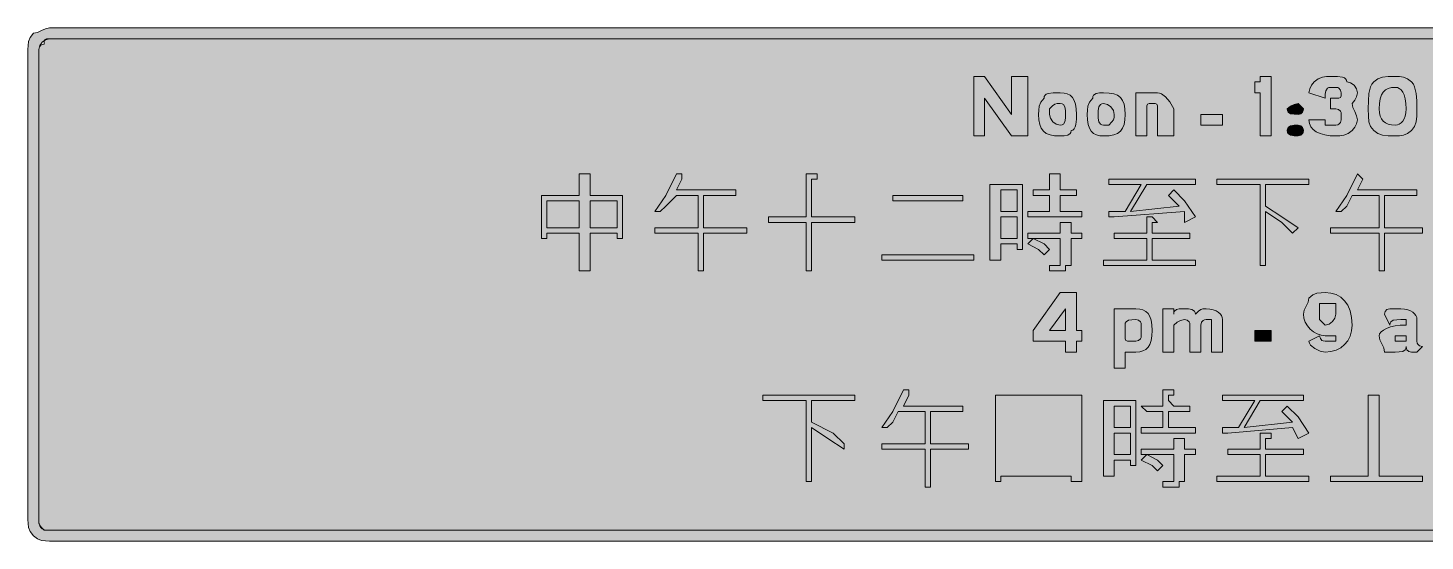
# Model space of a CAD drawing. Header units: metres. Extents: x 10 to 558, y 78 to 192.
# Drawn here: x 9.8 to 320, y 77.8 to 191.8 of the extents above; entities that cross this region are included whole.
import ezdxf

# ---------------------------------------------------------------- set-up
doc = ezdxf.new("R2010")
doc.units = ezdxf.units.M
doc.layers.add('FILL_BLACK_000000', color=7, linetype='Continuous', true_color=0x000000)
doc.layers.add('FILL_WHITE_FFFFFF', color=7, linetype='Continuous', true_color=0xffffff)

msp = doc.modelspace()

# ---------------------------------------------------------------- hatches: boundary and pattern name
at = {"layer": 'FILL_BLACK_000000', "true_color": 0x000000}
h = msp.add_hatch(color=7, dxfattribs=at)
h.dxf.hatch_style = 1
h.paths.add_polyline_path([(554.25, 191.57), (555.15, 191.16), (556.05, 190.75), (556.95, 190.56), (557.14, 189.66), (557.55, 188.76), (557.96, 187.86), (558.15, 186.96), (558.15, 82.56), (557.96, 81.66), (557.55, 80.76), (557.14, 79.86), (556.95, 78.96), (556.05, 78.27), (555.15, 77.91), (554.25, 77.78), (553.35, 77.76), (14.55, 77.76), (13.65, 77.78), (12.75, 77.91), (11.85, 78.27), (10.95, 78.96), (10.26, 79.86), (9.9, 80.76), (9.77, 81.66), (9.75, 82.56), (9.75, 186.96), (9.77, 187.86), (9.9, 188.76), (10.26, 189.66), (10.95, 190.56), (11.85, 190.75), (12.75, 191.16), (13.65, 191.57), (14.55, 191.76), (553.35, 191.76), (554.25, 191.57)])
h.paths.add_polyline_path([(12.9, 188.61), (12.36, 187.84), (12.15, 186.96), (12.15, 82.56), (12.17, 81.85), (12.3, 81.36), (12.66, 80.87), (13.35, 80.16), (14.55, 80.16), (553.35, 80.16), (554.55, 80.16), (555.24, 80.87), (555.6, 81.36), (555.73, 81.85), (555.75, 82.56), (555.75, 186.96), (555.6, 187.56), (555.24, 187.97), (554.95, 188.11), (554.55, 188.16), (554.55, 189.36), (553.35, 189.36), (14.55, 189.36), (13.67, 189.15), (12.9, 188.61)], flags=16)
h = msp.add_hatch(color=7, dxfattribs=at)
h.dxf.hatch_style = 1
h.paths.add_polyline_path([(228.15, 180.96), (231.75, 180.96), (231.75, 167.76), (228.15, 167.76), (222.15, 176.16), (222.15, 167.76), (219.75, 167.76), (219.75, 180.96), (222.15, 180.96), (228.15, 172.56), (228.15, 180.96)])
h = msp.add_hatch(color=7, dxfattribs=at)
h.dxf.hatch_style = 1
h.paths.add_polyline_path([(283.35, 167.76), (283.35, 177.36), (282.15, 177.36), (282.15, 179.76), (283.35, 179.76), (283.35, 180.96), (285.75, 180.96), (285.75, 167.76), (283.35, 167.76)])
h = msp.add_hatch(color=7, dxfattribs=at)
h.dxf.hatch_style = 1
h.paths.add_polyline_path([(300.15, 176.16), (300.84, 176.18), (301.2, 176.31), (301.33, 176.67), (301.35, 177.36), (301.2, 177.96), (300.84, 178.37), (300.55, 178.51), (300.15, 178.56), (298.95, 178.56), (298.55, 178.51), (298.26, 178.35), (297.9, 177.81), (297.77, 177.04), (297.75, 176.16), (294.15, 177.36), (294.34, 178.24), (294.75, 179.01), (295.35, 179.76), (296.25, 180.45), (297.15, 180.81), (298.05, 180.94), (298.95, 180.96), (300.52, 180.94), (301.65, 180.81), (302.04, 180.67), (302.32, 180.45), (302.49, 180.16), (302.55, 179.76), (303.43, 179.55), (304.2, 179.01), (304.74, 178.24), (304.95, 177.36), (304.76, 176.48), (304.35, 175.71), (303.75, 174.96), (303.94, 174.06), (304.35, 173.16), (304.76, 172.26), (304.95, 171.36), (304.76, 170.48), (304.35, 169.71), (303.75, 168.96), (302.85, 168.27), (301.95, 167.91), (301.05, 167.78), (300.15, 167.76), (298.86, 167.82), (297.69, 167.98), (296.67, 168.27), (295.8, 168.66), (295.1, 169.17), (294.58, 169.78), (294.26, 170.52), (294.15, 171.36), (297.75, 171.36), (297.75, 170.16), (300.15, 170.16), (300.55, 170.21), (300.84, 170.35), (301.2, 170.76), (301.35, 171.36), (301.35, 172.56), (301.3, 172.96), (301.16, 173.25), (300.75, 173.61), (300.15, 173.76), (298.95, 173.76), (298.95, 176.16), (300.15, 176.16)])
h = msp.add_hatch(color=7, dxfattribs=at)
h.dxf.hatch_style = 1
h.paths.add_polyline_path([(318, 170.91), (317.64, 169.88), (316.95, 168.96), (316.05, 168.27), (315.15, 167.91), (314.25, 167.78), (313.35, 167.76), (311.76, 167.78), (310.5, 167.91), (309.47, 168.27), (308.55, 168.96), (307.86, 169.88), (307.5, 170.91), (307.37, 172.17), (307.35, 173.76), (307.37, 175.54), (307.5, 177.21), (307.86, 178.65), (308.15, 179.26), (308.55, 179.76), (309.47, 180.45), (310.5, 180.81), (311.76, 180.94), (313.35, 180.96), (314.25, 180.94), (315.15, 180.81), (316.05, 180.45), (316.95, 179.76), (317.35, 179.26), (317.64, 178.65), (318, 177.21), (318.13, 175.54), (318.15, 173.76), (318.13, 172.17), (318, 170.91)])
h.paths.add_polyline_path([(314.23, 170.38), (314.64, 170.67), (315, 171.06), (315.31, 171.57), (315.54, 172.18), (315.7, 172.92), (315.75, 173.76), (315.7, 175), (315.54, 176.03), (315.31, 176.86), (315, 177.51), (314.64, 177.99), (314.23, 178.32), (313.8, 178.5), (313.35, 178.56), (312.51, 178.5), (311.77, 178.32), (311.16, 177.99), (310.65, 177.51), (310.26, 176.86), (309.97, 176.03), (309.81, 175), (309.75, 173.76), (309.81, 172.92), (309.97, 172.18), (310.26, 171.57), (310.65, 171.06), (311.16, 170.67), (311.77, 170.38), (312.51, 170.22), (313.35, 170.16), (313.8, 170.22), (314.23, 170.38)], flags=16)
h = msp.add_hatch(color=7, dxfattribs=at)
h.dxf.hatch_style = 1
h.paths.add_polyline_path([(242.4, 170.31), (242.26, 169.78), (242.04, 169.35), (241.75, 169.07), (241.35, 168.96), (241.3, 168.56), (241.14, 168.27), (240.6, 167.91), (239.83, 167.78), (238.95, 167.76), (237.71, 167.82), (236.68, 168), (235.85, 168.33), (235.2, 168.81), (234.72, 169.46), (234.39, 170.29), (234.21, 171.32), (234.15, 172.56), (234.17, 173.46), (234.3, 174.36), (234.66, 175.26), (235.35, 176.16), (235.41, 176.56), (235.57, 176.85), (235.86, 177.07), (236.25, 177.21), (237.37, 177.34), (238.95, 177.36), (239.79, 177.3), (240.52, 177.12), (241.14, 176.79), (241.65, 176.31), (242.04, 175.66), (242.32, 174.83), (242.49, 173.8), (242.55, 172.56), (242.53, 171.49), (242.4, 170.31)])
h.paths.add_polyline_path([(237.3, 170.91), (238.07, 170.37), (238.95, 170.16), (239.35, 170.21), (239.64, 170.37), (240, 170.91), (240.13, 171.68), (240.15, 172.56), (240.13, 173.44), (240, 174.21), (239.64, 174.75), (239.35, 174.91), (238.95, 174.96), (238.24, 174.94), (237.75, 174.81), (237.26, 174.45), (236.55, 173.76), (236.55, 172.56), (236.76, 171.68), (237.3, 170.91)], flags=16)
h = msp.add_hatch(color=7, dxfattribs=at)
h.dxf.hatch_style = 1
h.paths.add_polyline_path([(253.11, 170.29), (252.78, 169.46), (252.3, 168.81), (251.65, 168.33), (250.82, 168), (249.79, 167.82), (248.55, 167.76), (247.71, 167.82), (246.97, 168), (246.36, 168.33), (245.85, 168.81), (245.46, 169.46), (245.17, 170.29), (245.01, 171.32), (244.95, 172.56), (244.97, 173.46), (245.1, 174.36), (245.46, 175.26), (246.15, 176.16), (246.2, 176.56), (246.36, 176.85), (246.9, 177.21), (247.67, 177.34), (248.55, 177.36), (249.79, 177.3), (250.82, 177.12), (251.65, 176.79), (252.3, 176.31), (252.78, 175.66), (253.11, 174.83), (253.29, 173.8), (253.35, 172.56), (253.29, 171.32), (253.11, 170.29)])
h.paths.add_polyline_path([(250.2, 174.21), (249.43, 174.75), (248.55, 174.96), (248.15, 174.91), (247.86, 174.75), (247.5, 174.21), (247.37, 173.44), (247.35, 172.56), (247.37, 171.68), (247.5, 170.91), (247.86, 170.37), (248.15, 170.21), (248.55, 170.16), (249.75, 170.16), (250.44, 170.87), (250.8, 171.36), (250.93, 171.85), (250.95, 172.56), (250.74, 173.44), (250.2, 174.21)], flags=16)
h = msp.add_hatch(color=7, dxfattribs=at)
h.dxf.hatch_style = 1
h.paths.add_polyline_path([(258.15, 177.36), (260.55, 177.36), (261, 177.3), (261.45, 177.13), (262.35, 176.46), (263.25, 175.33), (264.15, 173.76), (264.15, 167.76), (260.55, 167.76), (260.55, 173.76), (260.53, 174.45), (260.4, 174.81), (260.04, 174.94), (259.35, 174.96), (258.66, 174.94), (258.3, 174.81), (258.17, 174.45), (258.15, 173.76), (258.15, 167.76), (255.75, 167.76), (255.75, 177.36), (258.15, 177.36)])
h = msp.add_hatch(color=7, dxfattribs=at)
h.dxf.hatch_style = 1
h.paths.add_polyline_path([(292.9, 173.36), (292.76, 173.07), (292.35, 172.71), (291.75, 172.56), (290.87, 172.58), (290.1, 172.71), (289.56, 173.07), (289.4, 173.36), (289.35, 173.76), (290.1, 174.36), (290.87, 174.77), (291.75, 174.96), (292.95, 173.76), (292.9, 173.36)])
h = msp.add_hatch(color=7, dxfattribs=at)
h.dxf.hatch_style = 1
h.paths.add_polyline_path([(274.95, 172.56), (274.95, 170.16), (270.15, 170.16), (270.15, 172.56), (274.95, 172.56)])
h = msp.add_hatch(color=7, dxfattribs=at)
h.dxf.hatch_style = 1
h.paths.add_polyline_path([(292.9, 168.56), (292.76, 168.27), (292.35, 167.91), (291.75, 167.76), (290.87, 167.78), (290.1, 167.91), (289.56, 168.27), (289.4, 168.56), (289.35, 168.96), (289.4, 169.36), (289.56, 169.65), (290.1, 170.01), (290.87, 170.14), (291.75, 170.16), (292.35, 170.01), (292.76, 169.65), (292.9, 169.36), (292.95, 168.96), (292.9, 168.56)])
h = msp.add_hatch(color=7, dxfattribs=at)
h.dxf.hatch_style = 1
h.paths.add_polyline_path([(132.15, 146.16), (124.95, 146.16), (124.95, 144.96), (123.75, 144.96), (123.75, 154.56), (132.15, 154.56), (132.15, 159.36), (133.35, 159.36), (134.55, 159.36), (134.55, 154.56), (141.75, 154.56), (141.75, 144.96), (140.55, 144.96), (140.55, 146.16), (134.55, 146.16), (134.55, 137.76), (132.15, 137.76), (132.15, 146.16)])
h.paths.add_polyline_path([(124.95, 147.36), (132.15, 147.36), (132.15, 153.36), (124.95, 153.36), (124.95, 147.36)], flags=16)
h.paths.add_polyline_path([(140.55, 147.36), (140.55, 153.36), (134.55, 153.36), (134.55, 147.36), (140.55, 147.36)], flags=16)
h = msp.add_hatch(color=7, dxfattribs=at)
h.dxf.hatch_style = 1
h.paths.add_polyline_path([(166.95, 154.56), (159.75, 154.56), (159.75, 147.36), (169.35, 147.36), (169.35, 146.16), (159.75, 146.16), (159.75, 137.76), (158.55, 137.76), (158.55, 146.16), (148.95, 146.16), (148.95, 147.36), (158.55, 147.36), (158.55, 154.56), (153.75, 154.56), (151.35, 152.16), (150.15, 150.96), (148.95, 150.96), (151.35, 154.56), (153.75, 159.36), (154.95, 159.36), (154.95, 158.16), (153.75, 155.76), (166.95, 155.76), (166.95, 154.56)])
h = msp.add_hatch(color=7, dxfattribs=at)
h.dxf.hatch_style = 1
h.paths.add_polyline_path([(183.75, 148.56), (183.75, 137.76), (182.55, 137.76), (182.55, 148.56), (174.15, 148.56), (174.15, 149.76), (182.55, 149.76), (182.55, 159.36), (184.95, 159.36), (184.95, 158.16), (183.75, 158.16), (183.75, 149.76), (193.35, 149.76), (193.35, 148.56), (183.75, 148.56)])
h = msp.add_hatch(color=7, dxfattribs=at)
h.dxf.hatch_style = 1
h.paths.add_polyline_path([(243.75, 149.76), (231.75, 149.76), (231.75, 150.96), (236.55, 150.96), (236.55, 154.56), (232.95, 154.56), (232.95, 155.76), (236.55, 155.76), (236.55, 159.36), (237.75, 159.36), (238.95, 159.36), (238.95, 158.16), (238.95, 155.76), (242.55, 155.76), (242.55, 154.56), (238.95, 154.56), (238.95, 150.96), (243.75, 150.96), (243.75, 149.76)])
h = msp.add_hatch(color=7, dxfattribs=at)
h.dxf.hatch_style = 1
h.paths.add_polyline_path([(318.15, 154.56), (310.95, 154.56), (310.95, 147.36), (319.35, 147.36), (319.35, 146.16), (310.95, 146.16), (310.95, 137.76), (309.75, 137.76), (309.75, 146.16), (298.95, 146.16), (298.95, 147.36), (309.75, 147.36), (309.75, 154.56), (303.75, 154.56), (302.55, 152.16), (301.35, 150.96), (300.15, 150.96), (302.55, 154.56), (304.95, 159.36), (306.15, 158.16), (304.95, 155.76), (318.15, 155.76), (318.15, 154.56)])
h = msp.add_hatch(color=7, dxfattribs=at)
h.dxf.hatch_style = 1
h.paths.add_polyline_path([(230.55, 142.56), (229.35, 142.56), (229.35, 143.76), (228.15, 143.76), (225.75, 143.76), (225.75, 140.16), (224.55, 140.16), (223.35, 140.16), (223.35, 156.96), (230.55, 156.96), (230.55, 142.56)])
h.paths.add_polyline_path([(229.35, 144.96), (229.35, 149.76), (228.15, 149.76), (225.75, 149.76), (225.75, 144.96), (228.15, 144.96), (229.35, 144.96)], flags=16)
h.paths.add_polyline_path([(229.35, 150.96), (229.35, 155.76), (228.15, 155.76), (225.75, 155.76), (225.75, 150.96), (228.15, 150.96), (229.35, 150.96)], flags=16)
h = msp.add_hatch(color=7, dxfattribs=at)
h.dxf.hatch_style = 1
h.paths.add_polyline_path([(264.15, 155.76), (266.55, 153.36), (268.95, 149.76), (266.55, 148.56), (266.55, 150.96), (250.95, 149.76), (249.75, 149.76), (249.75, 150.96), (253.35, 150.96), (256.95, 156.96), (249.75, 156.96), (249.75, 158.16), (268.95, 158.16), (268.95, 156.96), (258.15, 156.96), (254.55, 150.96), (265.35, 152.16), (262.95, 154.56), (264.15, 155.76)])
h = msp.add_hatch(color=7, dxfattribs=at)
h.dxf.hatch_style = 1
h.paths.add_polyline_path([(294.15, 158.16), (294.15, 156.96), (284.55, 156.96), (284.55, 152.16), (288.15, 149.76), (291.75, 147.36), (290.55, 146.16), (288.15, 148.56), (284.55, 150.96), (284.55, 138.96), (283.35, 138.96), (283.35, 156.96), (273.75, 156.96), (273.75, 158.16), (294.15, 158.16)])
h = msp.add_hatch(color=7, dxfattribs=at)
h.dxf.hatch_style = 1
h.paths.add_polyline_path([(201.75, 154.56), (217.35, 154.56), (217.35, 153.36), (201.75, 153.36), (201.75, 154.56)])
h = msp.add_hatch(color=7, dxfattribs=at)
h.dxf.hatch_style = 1
h.paths.add_polyline_path([(268.95, 140.16), (268.95, 138.96), (248.55, 138.96), (248.55, 140.16), (258.15, 140.16), (258.15, 144.96), (250.95, 144.96), (250.95, 146.16), (258.15, 146.16), (258.15, 149.76), (259.35, 149.76), (260.55, 148.56), (259.35, 148.56), (259.35, 146.16), (267.75, 146.16), (267.75, 144.96), (259.35, 144.96), (259.35, 140.16), (268.95, 140.16)])
h = msp.add_hatch(color=7, dxfattribs=at)
h.dxf.hatch_style = 1
h.paths.add_polyline_path([(240.15, 148.56), (241.35, 148.56), (241.35, 147.36), (241.35, 146.16), (243.75, 146.16), (243.75, 144.96), (241.35, 144.96), (241.35, 140.16), (241.35, 138.96), (240.15, 138.96), (240.15, 137.76), (237.75, 137.76), (236.55, 137.76), (236.55, 138.96), (238.95, 138.96), (238.95, 140.16), (238.95, 144.96), (231.75, 144.96), (231.75, 146.16), (238.95, 146.16), (238.95, 147.36), (238.95, 148.56), (240.15, 148.56)])
h = msp.add_hatch(color=7, dxfattribs=at)
h.dxf.hatch_style = 1
h.paths.add_polyline_path([(235.35, 143.76), (236.55, 142.56), (235.35, 141.36), (234.15, 142.56), (231.75, 143.76), (232.95, 144.96), (235.35, 143.76)])
h = msp.add_hatch(color=7, dxfattribs=at)
h.dxf.hatch_style = 1
h.paths.add_polyline_path([(199.35, 141.36), (219.75, 141.36), (219.75, 140.16), (199.35, 140.16), (199.35, 141.36)])
h = msp.add_hatch(color=7, dxfattribs=at)
h.dxf.hatch_style = 1
h.paths.add_polyline_path([(232.95, 124.56), (238.95, 132.96), (242.55, 132.96), (242.55, 124.56), (243.75, 124.56), (243.75, 122.16), (242.55, 122.16), (242.55, 119.76), (240.15, 119.76), (240.15, 122.16), (232.95, 122.16), (232.95, 124.56)])
h.paths.add_polyline_path([(236.55, 124.56), (240.15, 124.56), (240.15, 129.36), (236.55, 124.56)], flags=16)
h = msp.add_hatch(color=7, dxfattribs=at)
h.dxf.hatch_style = 1
h.paths.add_polyline_path([(295.99, 123.77), (295.18, 124.25), (294.45, 124.86), (293.84, 125.59), (293.36, 126.4), (293.06, 127.26), (292.95, 128.16), (293.14, 129.06), (293.55, 129.96), (293.96, 130.86), (294.15, 131.76), (295.05, 132.45), (295.95, 132.81), (296.85, 132.94), (297.75, 132.96), (299.04, 132.85), (300.21, 132.51), (301.23, 131.95), (302.1, 131.16), (302.8, 130.15), (303.32, 128.91), (303.64, 127.45), (303.75, 125.76), (303.64, 124.47), (303.32, 123.3), (302.8, 122.28), (302.1, 121.41), (301.23, 120.71), (300.21, 120.19), (299.04, 119.87), (297.75, 119.76), (296.68, 119.97), (295.5, 120.51), (294.54, 121.28), (294.26, 121.71), (294.15, 122.16), (296.55, 123.36), (296.7, 122.76), (297.06, 122.35), (297.35, 122.21), (297.75, 122.16), (298.95, 122.16), (300.15, 122.16), (300.15, 123.36), (297.75, 123.36), (296.85, 123.47), (295.99, 123.77)])
h.paths.add_polyline_path([(299.4, 126.51), (299.94, 127.28), (300.15, 128.16), (300.15, 130.56), (297.75, 130.56), (296.55, 130.56), (296.55, 128.16), (296.55, 126.96), (297.75, 125.76), (298.63, 125.97), (299.4, 126.51)], flags=16)
h = msp.add_hatch(color=7, dxfattribs=at)
h.dxf.hatch_style = 1
h.paths.add_polyline_path([(256.59, 129.3), (257.32, 129.12), (257.94, 128.79), (258.45, 128.31), (258.84, 127.66), (259.12, 126.83), (259.29, 125.8), (259.35, 124.56), (259.29, 123.32), (259.12, 122.29), (258.84, 121.46), (258.45, 120.81), (257.94, 120.33), (257.32, 120), (256.59, 119.82), (255.75, 119.76), (253.35, 119.76), (253.35, 116.16), (250.95, 116.16), (250.95, 129.36), (253.35, 129.36), (255.75, 129.36), (256.59, 129.3)])
h.paths.add_polyline_path([(256.76, 122.67), (256.9, 122.96), (256.95, 123.36), (256.95, 125.76), (256.9, 126.16), (256.76, 126.45), (256.35, 126.81), (255.75, 126.96), (254.87, 126.94), (254.1, 126.81), (253.56, 126.45), (253.4, 126.16), (253.35, 125.76), (253.35, 123.36), (253.37, 122.67), (253.5, 122.31), (253.86, 122.18), (254.55, 122.16), (255.75, 122.16), (256.35, 122.31), (256.76, 122.67)], flags=16)
h = msp.add_hatch(color=7, dxfattribs=at)
h.dxf.hatch_style = 1
h.paths.add_polyline_path([(267.75, 119.76), (267.75, 125.76), (267.7, 126.16), (267.56, 126.45), (267.15, 126.81), (266.55, 126.96), (265.67, 126.77), (264.9, 126.36), (264.15, 125.76), (264.15, 119.76), (261.75, 119.76), (261.75, 129.36), (264.15, 129.36), (264.15, 128.16), (264.2, 128.56), (264.34, 128.85), (264.75, 129.21), (265.35, 129.36), (266.55, 129.36), (267.43, 129.34), (268.2, 129.21), (268.74, 128.85), (268.9, 128.56), (268.95, 128.16), (269.66, 128.85), (270.15, 129.21), (270.64, 129.34), (271.35, 129.36), (272.19, 129.31), (272.92, 129.15), (273.54, 128.92), (274.05, 128.61), (274.44, 128.25), (274.72, 127.84), (274.89, 127.41), (274.95, 126.96), (274.95, 119.76), (272.55, 119.76), (272.55, 125.76), (272.55, 126.96), (271.35, 126.96), (270.95, 126.91), (270.66, 126.77), (270.3, 126.36), (270.15, 125.76), (270.15, 119.76), (267.75, 119.76)])
h = msp.add_hatch(color=7, dxfattribs=at)
h.dxf.hatch_style = 1
h.paths.add_polyline_path([(314.55, 126.96), (313.67, 126.94), (312.9, 126.81), (312.36, 126.45), (312.2, 126.16), (312.15, 125.76), (310.95, 128.16), (311.1, 128.76), (311.46, 129.17), (311.75, 129.31), (312.15, 129.36), (314.55, 129.36), (315.39, 129.31), (316.12, 129.15), (316.74, 128.92), (317.25, 128.61), (317.64, 128.25), (317.92, 127.84), (318.09, 127.41), (318.15, 126.96), (318.15, 122.16), (318.2, 121.76), (318.34, 121.47), (318.75, 121.11), (319.35, 120.96), (318.15, 119.76), (316.95, 119.76), (316.35, 119.91), (315.94, 120.27), (315.8, 120.56), (315.75, 120.96), (315.7, 120.56), (315.54, 120.27), (315, 119.91), (314.23, 119.78), (313.35, 119.76), (310.95, 119.76), (310.76, 120.66), (310.35, 121.56), (309.94, 122.46), (309.75, 123.36), (309.86, 123.81), (310.18, 124.24), (310.7, 124.65), (311.4, 125.01), (312.27, 125.32), (313.29, 125.55), (314.46, 125.71), (315.75, 125.76), (315.75, 126.96), (314.55, 126.96)])
h.paths.add_polyline_path([(315.75, 123.36), (313.35, 123.36), (313.35, 122.16), (314.55, 122.16), (315.75, 122.16), (315.75, 123.36)], flags=16)
h = msp.add_hatch(color=7, dxfattribs=at)
h.dxf.hatch_style = 1
h.paths.add_polyline_path([(285.75, 124.56), (285.75, 122.16), (282.15, 122.16), (282.15, 124.56), (285.75, 124.56)])
h = msp.add_hatch(color=7, dxfattribs=at)
h.dxf.hatch_style = 1
h.paths.add_polyline_path([(193.35, 110.16), (193.35, 108.96), (183.75, 108.96), (183.75, 104.16), (188.55, 101.76), (190.95, 99.36), (190.95, 98.16), (187.35, 100.56), (183.75, 102.96), (183.75, 90.96), (182.55, 90.96), (182.55, 108.96), (172.95, 108.96), (172.95, 110.16), (193.35, 110.16)])
h = msp.add_hatch(color=7, dxfattribs=at)
h.dxf.hatch_style = 1
h.paths.add_polyline_path([(217.35, 106.56), (210.15, 106.56), (210.15, 99.36), (218.55, 99.36), (218.55, 98.16), (210.15, 98.16), (210.15, 89.76), (208.95, 89.76), (208.95, 98.16), (199.35, 98.16), (199.35, 99.36), (208.95, 99.36), (208.95, 106.56), (202.95, 106.56), (201.75, 104.16), (200.55, 102.96), (199.35, 102.96), (201.75, 106.56), (204.15, 111.36), (205.35, 111.36), (205.35, 110.16), (204.15, 107.76), (217.35, 107.76), (217.35, 106.56)])
h = msp.add_hatch(color=7, dxfattribs=at)
h.dxf.hatch_style = 1
h.paths.add_polyline_path([(224.55, 110.16), (243.75, 110.16), (243.75, 90.96), (241.35, 90.96), (241.35, 92.16), (225.75, 92.16), (225.75, 90.96), (224.55, 90.96), (224.55, 110.16)])
h = msp.add_hatch(color=7, dxfattribs=at)
h.dxf.hatch_style = 1
h.paths.add_polyline_path([(255.75, 94.56), (254.55, 94.56), (254.55, 95.76), (253.35, 95.76), (250.95, 95.76), (250.95, 92.16), (249.75, 92.16), (248.55, 92.16), (248.55, 108.96), (255.75, 108.96), (255.75, 94.56)])
h.paths.add_polyline_path([(254.55, 96.96), (254.55, 101.76), (253.35, 101.76), (250.95, 101.76), (250.95, 96.96), (253.35, 96.96), (254.55, 96.96)], flags=16)
h.paths.add_polyline_path([(254.55, 102.96), (254.55, 107.76), (253.35, 107.76), (250.95, 107.76), (250.95, 102.96), (253.35, 102.96), (254.55, 102.96)], flags=16)
h = msp.add_hatch(color=7, dxfattribs=at)
h.dxf.hatch_style = 1
h.paths.add_polyline_path([(268.95, 101.76), (256.95, 101.76), (256.95, 102.96), (261.75, 102.96), (261.75, 106.56), (258.15, 106.56), (256.95, 107.76), (258.15, 107.76), (261.75, 107.76), (261.75, 108.96), (261.75, 111.36), (262.95, 111.36), (264.15, 111.36), (264.15, 110.16), (262.95, 110.16), (262.95, 108.96), (264.15, 107.76), (267.75, 107.76), (267.75, 106.56), (264.15, 106.56), (262.95, 106.56), (262.95, 102.96), (264.15, 102.96), (268.95, 102.96), (268.95, 101.76)])
h = msp.add_hatch(color=7, dxfattribs=at)
h.dxf.hatch_style = 1
h.paths.add_polyline_path([(289.35, 107.76), (291.75, 105.36), (294.15, 101.76), (291.75, 100.56), (290.55, 102.96), (276.15, 101.76), (274.95, 101.76), (274.95, 102.96), (278.55, 102.96), (282.15, 108.96), (274.95, 108.96), (274.95, 110.16), (292.95, 110.16), (292.95, 108.96), (283.35, 108.96), (279.75, 102.96), (290.55, 104.16), (288.15, 106.56), (289.35, 107.76)])
h = msp.add_hatch(color=7, dxfattribs=at)
h.dxf.hatch_style = 1
h.paths.add_polyline_path([(319.35, 92.16), (319.35, 90.96), (298.95, 90.96), (298.95, 92.16), (307.35, 92.16), (307.35, 110.16), (308.55, 110.16), (309.75, 110.16), (309.75, 101.76), (309.75, 92.16), (319.35, 92.16)])
h = msp.add_hatch(color=7, dxfattribs=at)
h.dxf.hatch_style = 1
h.paths.add_polyline_path([(265.35, 100.56), (266.55, 100.56), (266.55, 99.36), (266.55, 98.16), (268.95, 98.16), (268.95, 96.96), (266.55, 96.96), (266.55, 92.16), (266.55, 90.96), (265.35, 90.96), (265.35, 89.76), (262.95, 89.76), (261.75, 89.76), (261.75, 90.96), (264.15, 90.96), (264.15, 92.16), (264.15, 96.96), (256.95, 96.96), (256.95, 98.16), (264.15, 98.16), (264.15, 99.36), (264.15, 100.56), (265.35, 100.56)])
h = msp.add_hatch(color=7, dxfattribs=at)
h.dxf.hatch_style = 1
h.paths.add_polyline_path([(294.15, 92.16), (294.15, 90.96), (273.75, 90.96), (273.75, 92.16), (283.35, 92.16), (283.35, 96.96), (276.15, 96.96), (276.15, 98.16), (283.35, 98.16), (283.35, 101.76), (284.55, 101.76), (285.75, 101.76), (285.75, 100.56), (284.55, 100.56), (284.55, 98.16), (292.95, 98.16), (292.95, 96.96), (284.55, 96.96), (284.55, 92.16), (294.15, 92.16)])
h = msp.add_hatch(color=7, dxfattribs=at)
h.dxf.hatch_style = 1
h.paths.add_polyline_path([(260.55, 95.76), (261.75, 94.56), (260.55, 93.36), (259.35, 94.56), (256.95, 95.76), (258.15, 96.96), (260.55, 95.76)])
at = {"layer": 'FILL_WHITE_FFFFFF', "true_color": 0xffffff}
h = msp.add_hatch(color=7, dxfattribs=at)
h.dxf.hatch_style = 1
h.paths.add_polyline_path([(553.95, 189.21), (554.36, 188.85), (554.5, 188.56), (554.55, 188.16), (555.75, 188.16), (555.75, 186.96), (555.75, 82.56), (555.7, 81.77), (555.54, 81.17), (555.31, 80.75), (555, 80.46), (554.23, 80.2), (553.35, 80.16), (14.55, 80.16), (13.67, 80.2), (12.9, 80.46), (12.59, 80.75), (12.36, 81.17), (12.2, 81.77), (12.15, 82.56), (12.15, 186.96), (12.3, 187.56), (12.66, 187.97), (12.95, 188.11), (13.35, 188.16), (13.37, 188.85), (13.5, 189.21), (13.86, 189.34), (14.55, 189.36), (553.35, 189.36), (553.95, 189.21)])

# ---------------------------------------------------------------- linework, layer by layer
at = {"layer": 'FILL_BLACK_000000', "lineweight": 0, "true_color": 0x000000}
msp.add_lwpolyline([(553.35, 77.76), (14.55, 77.76), (13.65, 77.78), (12.75, 77.91), (11.85, 78.27), (10.95, 78.96), (10.26, 79.86), (9.9, 80.76), (9.77, 81.66), (9.75, 82.56), (9.75, 186.96), (9.77, 187.86), (9.9, 188.76), (10.26, 189.66), (10.95, 190.56), (11.85, 190.75), (12.75, 191.16), (13.65, 191.57), (14.55, 191.76), (553.35, 191.76)], dxfattribs=at)
for points in [[(12.9, 188.61), (12.36, 187.84), (12.15, 186.96), (12.15, 82.56), (12.17, 81.85), (12.3, 81.36), (12.66, 80.87), (13.35, 80.16), (14.55, 80.16), (553.35, 80.16), (554.55, 80.16), (555.24, 80.87), (555.6, 81.36), (555.73, 81.85), (555.75, 82.56), (555.75, 186.96), (555.6, 187.56), (555.24, 187.97), (554.95, 188.11), (554.55, 188.16), (554.55, 189.36), (553.35, 189.36), (14.55, 189.36), (13.67, 189.15)], [(228.15, 180.96), (231.75, 180.96), (231.75, 167.76), (228.15, 167.76), (222.15, 176.16), (222.15, 167.76), (219.75, 167.76), (219.75, 180.96), (222.15, 180.96), (228.15, 172.56)], [(283.35, 167.76), (283.35, 177.36), (282.15, 177.36), (282.15, 179.76), (283.35, 179.76), (283.35, 180.96), (285.75, 180.96), (285.75, 167.76)], [(300.15, 176.16), (300.84, 176.18), (301.2, 176.31), (301.33, 176.67), (301.35, 177.36), (301.2, 177.96), (300.84, 178.37), (300.55, 178.51), (300.15, 178.56), (298.95, 178.56), (298.55, 178.51), (298.26, 178.35), (297.9, 177.81), (297.77, 177.04), (297.75, 176.16), (294.15, 177.36), (294.34, 178.24), (294.75, 179.01), (295.35, 179.76), (296.25, 180.45), (297.15, 180.81), (298.05, 180.94), (298.95, 180.96), (300.52, 180.94), (301.65, 180.81), (302.04, 180.67), (302.32, 180.45), (302.49, 180.16), (302.55, 179.76), (303.43, 179.55), (304.2, 179.01), (304.74, 178.24), (304.95, 177.36), (304.76, 176.48), (304.35, 175.71), (303.75, 174.96), (303.94, 174.06), (304.35, 173.16), (304.76, 172.26), (304.95, 171.36), (304.76, 170.48), (304.35, 169.71), (303.75, 168.96), (302.85, 168.27), (301.95, 167.91), (301.05, 167.78), (300.15, 167.76), (298.86, 167.82), (297.69, 167.98), (296.67, 168.27), (295.8, 168.66), (295.1, 169.17), (294.58, 169.78), (294.26, 170.52), (294.15, 171.36), (297.75, 171.36), (297.75, 170.16), (300.15, 170.16), (300.55, 170.21), (300.84, 170.35), (301.2, 170.76), (301.35, 171.36), (301.35, 172.56), (301.3, 172.96), (301.16, 173.25), (300.75, 173.61), (300.15, 173.76), (298.95, 173.76), (298.95, 176.16)], [(318, 170.91), (317.64, 169.88), (316.95, 168.96), (316.05, 168.27), (315.15, 167.91), (314.25, 167.78), (313.35, 167.76), (311.76, 167.78), (310.5, 167.91), (309.47, 168.27), (308.55, 168.96), (307.86, 169.88), (307.5, 170.91), (307.37, 172.17), (307.35, 173.76), (307.37, 175.54), (307.5, 177.21), (307.86, 178.65), (308.15, 179.26), (308.55, 179.76), (309.47, 180.45), (310.5, 180.81), (311.76, 180.94), (313.35, 180.96), (314.25, 180.94), (315.15, 180.81), (316.05, 180.45), (316.95, 179.76), (317.35, 179.26), (317.64, 178.65), (318, 177.21), (318.13, 175.54), (318.15, 173.76), (318.13, 172.17)], [(242.4, 170.31), (242.26, 169.78), (242.04, 169.35), (241.75, 169.07), (241.35, 168.96), (241.3, 168.56), (241.14, 168.27), (240.6, 167.91), (239.83, 167.78), (238.95, 167.76), (237.71, 167.82), (236.68, 168), (235.85, 168.33), (235.2, 168.81), (234.72, 169.46), (234.39, 170.29), (234.21, 171.32), (234.15, 172.56), (234.17, 173.46), (234.3, 174.36), (234.66, 175.26), (235.35, 176.16), (235.41, 176.56), (235.57, 176.85), (235.86, 177.07), (236.25, 177.21), (237.37, 177.34), (238.95, 177.36), (239.79, 177.3), (240.52, 177.12), (241.14, 176.79), (241.65, 176.31), (242.04, 175.66), (242.32, 174.83), (242.49, 173.8), (242.55, 172.56), (242.53, 171.49)], [(253.11, 170.29), (252.78, 169.46), (252.3, 168.81), (251.65, 168.33), (250.82, 168), (249.79, 167.82), (248.55, 167.76), (247.71, 167.82), (246.97, 168), (246.36, 168.33), (245.85, 168.81), (245.46, 169.46), (245.17, 170.29), (245.01, 171.32), (244.95, 172.56), (244.97, 173.46), (245.1, 174.36), (245.46, 175.26), (246.15, 176.16), (246.2, 176.56), (246.36, 176.85), (246.9, 177.21), (247.67, 177.34), (248.55, 177.36), (249.79, 177.3), (250.82, 177.12), (251.65, 176.79), (252.3, 176.31), (252.78, 175.66), (253.11, 174.83), (253.29, 173.8), (253.35, 172.56), (253.29, 171.32)], [(258.15, 177.36), (260.55, 177.36), (261, 177.3), (261.45, 177.13), (262.35, 176.46), (263.25, 175.33), (264.15, 173.76), (264.15, 167.76), (260.55, 167.76), (260.55, 173.76), (260.53, 174.45), (260.4, 174.81), (260.04, 174.94), (259.35, 174.96), (258.66, 174.94), (258.3, 174.81), (258.17, 174.45), (258.15, 173.76), (258.15, 167.76), (255.75, 167.76), (255.75, 177.36)], [(314.23, 170.38), (314.64, 170.67), (315, 171.06), (315.31, 171.57), (315.54, 172.18), (315.7, 172.92), (315.75, 173.76), (315.7, 175), (315.54, 176.03), (315.31, 176.86), (315, 177.51), (314.64, 177.99), (314.23, 178.32), (313.8, 178.5), (313.35, 178.56), (312.51, 178.5), (311.77, 178.32), (311.16, 177.99), (310.65, 177.51), (310.26, 176.86), (309.97, 176.03), (309.81, 175), (309.75, 173.76), (309.81, 172.92), (309.97, 172.18), (310.26, 171.57), (310.65, 171.06), (311.16, 170.67), (311.77, 170.38), (312.51, 170.22), (313.35, 170.16), (313.8, 170.22)], [(237.3, 170.91), (238.07, 170.37), (238.95, 170.16), (239.35, 170.21), (239.64, 170.37), (240, 170.91), (240.13, 171.68), (240.15, 172.56), (240.13, 173.44), (240, 174.21), (239.64, 174.75), (239.35, 174.91), (238.95, 174.96), (238.24, 174.94), (237.75, 174.81), (237.26, 174.45), (236.55, 173.76), (236.55, 172.56), (236.76, 171.68)], [(250.2, 174.21), (249.43, 174.75), (248.55, 174.96), (248.15, 174.91), (247.86, 174.75), (247.5, 174.21), (247.37, 173.44), (247.35, 172.56), (247.37, 171.68), (247.5, 170.91), (247.86, 170.37), (248.15, 170.21), (248.55, 170.16), (249.75, 170.16), (250.44, 170.87), (250.8, 171.36), (250.93, 171.85), (250.95, 172.56), (250.74, 173.44)], [(292.9, 173.36), (292.76, 173.07), (292.35, 172.71), (291.75, 172.56), (290.87, 172.58), (290.1, 172.71), (289.56, 173.07), (289.4, 173.36), (289.35, 173.76), (290.1, 174.36), (290.87, 174.77), (291.75, 174.96), (292.95, 173.76)], [(274.95, 172.56), (274.95, 170.16), (270.15, 170.16), (270.15, 172.56)], [(292.9, 168.56), (292.76, 168.27), (292.35, 167.91), (291.75, 167.76), (290.87, 167.78), (290.1, 167.91), (289.56, 168.27), (289.4, 168.56), (289.35, 168.96), (289.4, 169.36), (289.56, 169.65), (290.1, 170.01), (290.87, 170.14), (291.75, 170.16), (292.35, 170.01), (292.76, 169.65), (292.9, 169.36), (292.95, 168.96)], [(132.15, 146.16), (124.95, 146.16), (124.95, 144.96), (123.75, 144.96), (123.75, 154.56), (132.15, 154.56), (132.15, 159.36), (133.35, 159.36), (134.55, 159.36), (134.55, 154.56), (141.75, 154.56), (141.75, 144.96), (140.55, 144.96), (140.55, 146.16), (134.55, 146.16), (134.55, 137.76), (132.15, 137.76)], [(166.95, 154.56), (159.75, 154.56), (159.75, 147.36), (169.35, 147.36), (169.35, 146.16), (159.75, 146.16), (159.75, 137.76), (158.55, 137.76), (158.55, 146.16), (148.95, 146.16), (148.95, 147.36), (158.55, 147.36), (158.55, 154.56), (153.75, 154.56), (151.35, 152.16), (150.15, 150.96), (148.95, 150.96), (151.35, 154.56), (153.75, 159.36), (154.95, 159.36), (154.95, 158.16), (153.75, 155.76), (166.95, 155.76)], [(183.75, 148.56), (183.75, 137.76), (182.55, 137.76), (182.55, 148.56), (174.15, 148.56), (174.15, 149.76), (182.55, 149.76), (182.55, 159.36), (184.95, 159.36), (184.95, 158.16), (183.75, 158.16), (183.75, 149.76), (193.35, 149.76), (193.35, 148.56)], [(243.75, 149.76), (231.75, 149.76), (231.75, 150.96), (236.55, 150.96), (236.55, 154.56), (232.95, 154.56), (232.95, 155.76), (236.55, 155.76), (236.55, 159.36), (237.75, 159.36), (238.95, 159.36), (238.95, 158.16), (238.95, 155.76), (242.55, 155.76), (242.55, 154.56), (238.95, 154.56), (238.95, 150.96), (243.75, 150.96)], [(318.15, 154.56), (310.95, 154.56), (310.95, 147.36), (319.35, 147.36), (319.35, 146.16), (310.95, 146.16), (310.95, 137.76), (309.75, 137.76), (309.75, 146.16), (298.95, 146.16), (298.95, 147.36), (309.75, 147.36), (309.75, 154.56), (303.75, 154.56), (302.55, 152.16), (301.35, 150.96), (300.15, 150.96), (302.55, 154.56), (304.95, 159.36), (306.15, 158.16), (304.95, 155.76), (318.15, 155.76)], [(230.55, 142.56), (229.35, 142.56), (229.35, 143.76), (228.15, 143.76), (225.75, 143.76), (225.75, 140.16), (224.55, 140.16), (223.35, 140.16), (223.35, 156.96), (230.55, 156.96)], [(229.35, 150.96), (229.35, 155.76), (228.15, 155.76), (225.75, 155.76), (225.75, 150.96), (228.15, 150.96)], [(264.15, 155.76), (266.55, 153.36), (268.95, 149.76), (266.55, 148.56), (266.55, 150.96), (250.95, 149.76), (249.75, 149.76), (249.75, 150.96), (253.35, 150.96), (256.95, 156.96), (249.75, 156.96), (249.75, 158.16), (268.95, 158.16), (268.95, 156.96), (258.15, 156.96), (254.55, 150.96), (265.35, 152.16), (262.95, 154.56)], [(294.15, 158.16), (294.15, 156.96), (284.55, 156.96), (284.55, 152.16), (288.15, 149.76), (291.75, 147.36), (290.55, 146.16), (288.15, 148.56), (284.55, 150.96), (284.55, 138.96), (283.35, 138.96), (283.35, 156.96), (273.75, 156.96), (273.75, 158.16)], [(124.95, 147.36), (132.15, 147.36), (132.15, 153.36), (124.95, 153.36)], [(140.55, 147.36), (140.55, 153.36), (134.55, 153.36), (134.55, 147.36)], [(201.75, 154.56), (217.35, 154.56), (217.35, 153.36), (201.75, 153.36)], [(229.35, 144.96), (229.35, 149.76), (228.15, 149.76), (225.75, 149.76), (225.75, 144.96), (228.15, 144.96)], [(268.95, 140.16), (268.95, 138.96), (248.55, 138.96), (248.55, 140.16), (258.15, 140.16), (258.15, 144.96), (250.95, 144.96), (250.95, 146.16), (258.15, 146.16), (258.15, 149.76), (259.35, 149.76), (260.55, 148.56), (259.35, 148.56), (259.35, 146.16), (267.75, 146.16), (267.75, 144.96), (259.35, 144.96), (259.35, 140.16)], [(240.15, 148.56), (241.35, 148.56), (241.35, 147.36), (241.35, 146.16), (243.75, 146.16), (243.75, 144.96), (241.35, 144.96), (241.35, 140.16), (241.35, 138.96), (240.15, 138.96), (240.15, 137.76), (237.75, 137.76), (236.55, 137.76), (236.55, 138.96), (238.95, 138.96), (238.95, 140.16), (238.95, 144.96), (231.75, 144.96), (231.75, 146.16), (238.95, 146.16), (238.95, 147.36), (238.95, 148.56)], [(235.35, 143.76), (236.55, 142.56), (235.35, 141.36), (234.15, 142.56), (231.75, 143.76), (232.95, 144.96)], [(199.35, 141.36), (219.75, 141.36), (219.75, 140.16), (199.35, 140.16)], [(232.95, 124.56), (238.95, 132.96), (242.55, 132.96), (242.55, 124.56), (243.75, 124.56), (243.75, 122.16), (242.55, 122.16), (242.55, 119.76), (240.15, 119.76), (240.15, 122.16), (232.95, 122.16)], [(295.99, 123.77), (295.18, 124.25), (294.45, 124.86), (293.84, 125.59), (293.36, 126.4), (293.06, 127.26), (292.95, 128.16), (293.14, 129.06), (293.55, 129.96), (293.96, 130.86), (294.15, 131.76), (295.05, 132.45), (295.95, 132.81), (296.85, 132.94), (297.75, 132.96), (299.04, 132.85), (300.21, 132.51), (301.23, 131.95), (302.1, 131.16), (302.8, 130.15), (303.32, 128.91), (303.64, 127.45), (303.75, 125.76), (303.64, 124.47), (303.32, 123.3), (302.8, 122.28), (302.1, 121.41), (301.23, 120.71), (300.21, 120.19), (299.04, 119.87), (297.75, 119.76), (296.68, 119.97), (295.5, 120.51), (294.54, 121.28), (294.26, 121.71), (294.15, 122.16), (296.55, 123.36), (296.7, 122.76), (297.06, 122.35), (297.35, 122.21), (297.75, 122.16), (298.95, 122.16), (300.15, 122.16), (300.15, 123.36), (297.75, 123.36), (296.85, 123.47)], [(299.4, 126.51), (299.94, 127.28), (300.15, 128.16), (300.15, 130.56), (297.75, 130.56), (296.55, 130.56), (296.55, 128.16), (296.55, 126.96), (297.75, 125.76), (298.63, 125.97)], [(236.55, 124.56), (240.15, 124.56), (240.15, 129.36)], [(256.59, 129.3), (257.32, 129.12), (257.94, 128.79), (258.45, 128.31), (258.84, 127.66), (259.12, 126.83), (259.29, 125.8), (259.35, 124.56), (259.29, 123.32), (259.12, 122.29), (258.84, 121.46), (258.45, 120.81), (257.94, 120.33), (257.32, 120), (256.59, 119.82), (255.75, 119.76), (253.35, 119.76), (253.35, 116.16), (250.95, 116.16), (250.95, 129.36), (253.35, 129.36), (255.75, 129.36)], [(267.75, 119.76), (267.75, 125.76), (267.7, 126.16), (267.56, 126.45), (267.15, 126.81), (266.55, 126.96), (265.67, 126.77), (264.9, 126.36), (264.15, 125.76), (264.15, 119.76), (261.75, 119.76), (261.75, 129.36), (264.15, 129.36), (264.15, 128.16), (264.2, 128.56), (264.34, 128.85), (264.75, 129.21), (265.35, 129.36), (266.55, 129.36), (267.43, 129.34), (268.2, 129.21), (268.74, 128.85), (268.9, 128.56), (268.95, 128.16), (269.66, 128.85), (270.15, 129.21), (270.64, 129.34), (271.35, 129.36), (272.19, 129.31), (272.92, 129.15), (273.54, 128.92), (274.05, 128.61), (274.44, 128.25), (274.72, 127.84), (274.89, 127.41), (274.95, 126.96), (274.95, 119.76), (272.55, 119.76), (272.55, 125.76), (272.55, 126.96), (271.35, 126.96), (270.95, 126.91), (270.66, 126.77), (270.3, 126.36), (270.15, 125.76), (270.15, 119.76)], [(314.55, 126.96), (313.67, 126.94), (312.9, 126.81), (312.36, 126.45), (312.2, 126.16), (312.15, 125.76), (310.95, 128.16), (311.1, 128.76), (311.46, 129.17), (311.75, 129.31), (312.15, 129.36), (314.55, 129.36), (315.39, 129.31), (316.12, 129.15), (316.74, 128.92), (317.25, 128.61), (317.64, 128.25), (317.92, 127.84), (318.09, 127.41), (318.15, 126.96), (318.15, 122.16), (318.2, 121.76), (318.34, 121.47), (318.75, 121.11), (319.35, 120.96), (318.15, 119.76), (316.95, 119.76), (316.35, 119.91), (315.94, 120.27), (315.8, 120.56), (315.75, 120.96), (315.7, 120.56), (315.54, 120.27), (315, 119.91), (314.23, 119.78), (313.35, 119.76), (310.95, 119.76), (310.76, 120.66), (310.35, 121.56), (309.94, 122.46), (309.75, 123.36), (309.86, 123.81), (310.18, 124.24), (310.7, 124.65), (311.4, 125.01), (312.27, 125.32), (313.29, 125.55), (314.46, 125.71), (315.75, 125.76), (315.75, 126.96)], [(256.76, 122.67), (256.9, 122.96), (256.95, 123.36), (256.95, 125.76), (256.9, 126.16), (256.76, 126.45), (256.35, 126.81), (255.75, 126.96), (254.87, 126.94), (254.1, 126.81), (253.56, 126.45), (253.4, 126.16), (253.35, 125.76), (253.35, 123.36), (253.37, 122.67), (253.5, 122.31), (253.86, 122.18), (254.55, 122.16), (255.75, 122.16), (256.35, 122.31)], [(285.75, 124.56), (285.75, 122.16), (282.15, 122.16), (282.15, 124.56)], [(315.75, 123.36), (313.35, 123.36), (313.35, 122.16), (314.55, 122.16), (315.75, 122.16)], [(193.35, 110.16), (193.35, 108.96), (183.75, 108.96), (183.75, 104.16), (188.55, 101.76), (190.95, 99.36), (190.95, 98.16), (187.35, 100.56), (183.75, 102.96), (183.75, 90.96), (182.55, 90.96), (182.55, 108.96), (172.95, 108.96), (172.95, 110.16)], [(217.35, 106.56), (210.15, 106.56), (210.15, 99.36), (218.55, 99.36), (218.55, 98.16), (210.15, 98.16), (210.15, 89.76), (208.95, 89.76), (208.95, 98.16), (199.35, 98.16), (199.35, 99.36), (208.95, 99.36), (208.95, 106.56), (202.95, 106.56), (201.75, 104.16), (200.55, 102.96), (199.35, 102.96), (201.75, 106.56), (204.15, 111.36), (205.35, 111.36), (205.35, 110.16), (204.15, 107.76), (217.35, 107.76)], [(224.55, 110.16), (243.75, 110.16), (243.75, 90.96), (241.35, 90.96), (241.35, 92.16), (225.75, 92.16), (225.75, 90.96), (224.55, 90.96)], [(255.75, 94.56), (254.55, 94.56), (254.55, 95.76), (253.35, 95.76), (250.95, 95.76), (250.95, 92.16), (249.75, 92.16), (248.55, 92.16), (248.55, 108.96), (255.75, 108.96)], [(268.95, 101.76), (256.95, 101.76), (256.95, 102.96), (261.75, 102.96), (261.75, 106.56), (258.15, 106.56), (256.95, 107.76), (258.15, 107.76), (261.75, 107.76), (261.75, 108.96), (261.75, 111.36), (262.95, 111.36), (264.15, 111.36), (264.15, 110.16), (262.95, 110.16), (262.95, 108.96), (264.15, 107.76), (267.75, 107.76), (267.75, 106.56), (264.15, 106.56), (262.95, 106.56), (262.95, 102.96), (264.15, 102.96), (268.95, 102.96)], [(289.35, 107.76), (291.75, 105.36), (294.15, 101.76), (291.75, 100.56), (290.55, 102.96), (276.15, 101.76), (274.95, 101.76), (274.95, 102.96), (278.55, 102.96), (282.15, 108.96), (274.95, 108.96), (274.95, 110.16), (292.95, 110.16), (292.95, 108.96), (283.35, 108.96), (279.75, 102.96), (290.55, 104.16), (288.15, 106.56)], [(319.35, 92.16), (319.35, 90.96), (298.95, 90.96), (298.95, 92.16), (307.35, 92.16), (307.35, 110.16), (308.55, 110.16), (309.75, 110.16), (309.75, 101.76), (309.75, 92.16)], [(254.55, 102.96), (254.55, 107.76), (253.35, 107.76), (250.95, 107.76), (250.95, 102.96), (253.35, 102.96)], [(254.55, 96.96), (254.55, 101.76), (253.35, 101.76), (250.95, 101.76), (250.95, 96.96), (253.35, 96.96)], [(265.35, 100.56), (266.55, 100.56), (266.55, 99.36), (266.55, 98.16), (268.95, 98.16), (268.95, 96.96), (266.55, 96.96), (266.55, 92.16), (266.55, 90.96), (265.35, 90.96), (265.35, 89.76), (262.95, 89.76), (261.75, 89.76), (261.75, 90.96), (264.15, 90.96), (264.15, 92.16), (264.15, 96.96), (256.95, 96.96), (256.95, 98.16), (264.15, 98.16), (264.15, 99.36), (264.15, 100.56)], [(294.15, 92.16), (294.15, 90.96), (273.75, 90.96), (273.75, 92.16), (283.35, 92.16), (283.35, 96.96), (276.15, 96.96), (276.15, 98.16), (283.35, 98.16), (283.35, 101.76), (284.55, 101.76), (285.75, 101.76), (285.75, 100.56), (284.55, 100.56), (284.55, 98.16), (292.95, 98.16), (292.95, 96.96), (284.55, 96.96), (284.55, 92.16)], [(260.55, 95.76), (261.75, 94.56), (260.55, 93.36), (259.35, 94.56), (256.95, 95.76), (258.15, 96.96)]]:
    msp.add_lwpolyline(points, close=True, dxfattribs=at)
at = {"layer": 'FILL_WHITE_FFFFFF', "lineweight": 0, "true_color": 0xffffff}
msp.add_lwpolyline([(553.35, 80.16), (14.55, 80.16), (13.67, 80.2), (12.9, 80.46), (12.59, 80.75), (12.36, 81.17), (12.2, 81.77), (12.15, 82.56), (12.15, 186.96), (12.3, 187.56), (12.66, 187.97), (12.95, 188.11), (13.35, 188.16), (13.37, 188.85), (13.5, 189.21), (13.86, 189.34), (14.55, 189.36), (553.35, 189.36)], dxfattribs=at)

doc.saveas('drawing.dxf')
